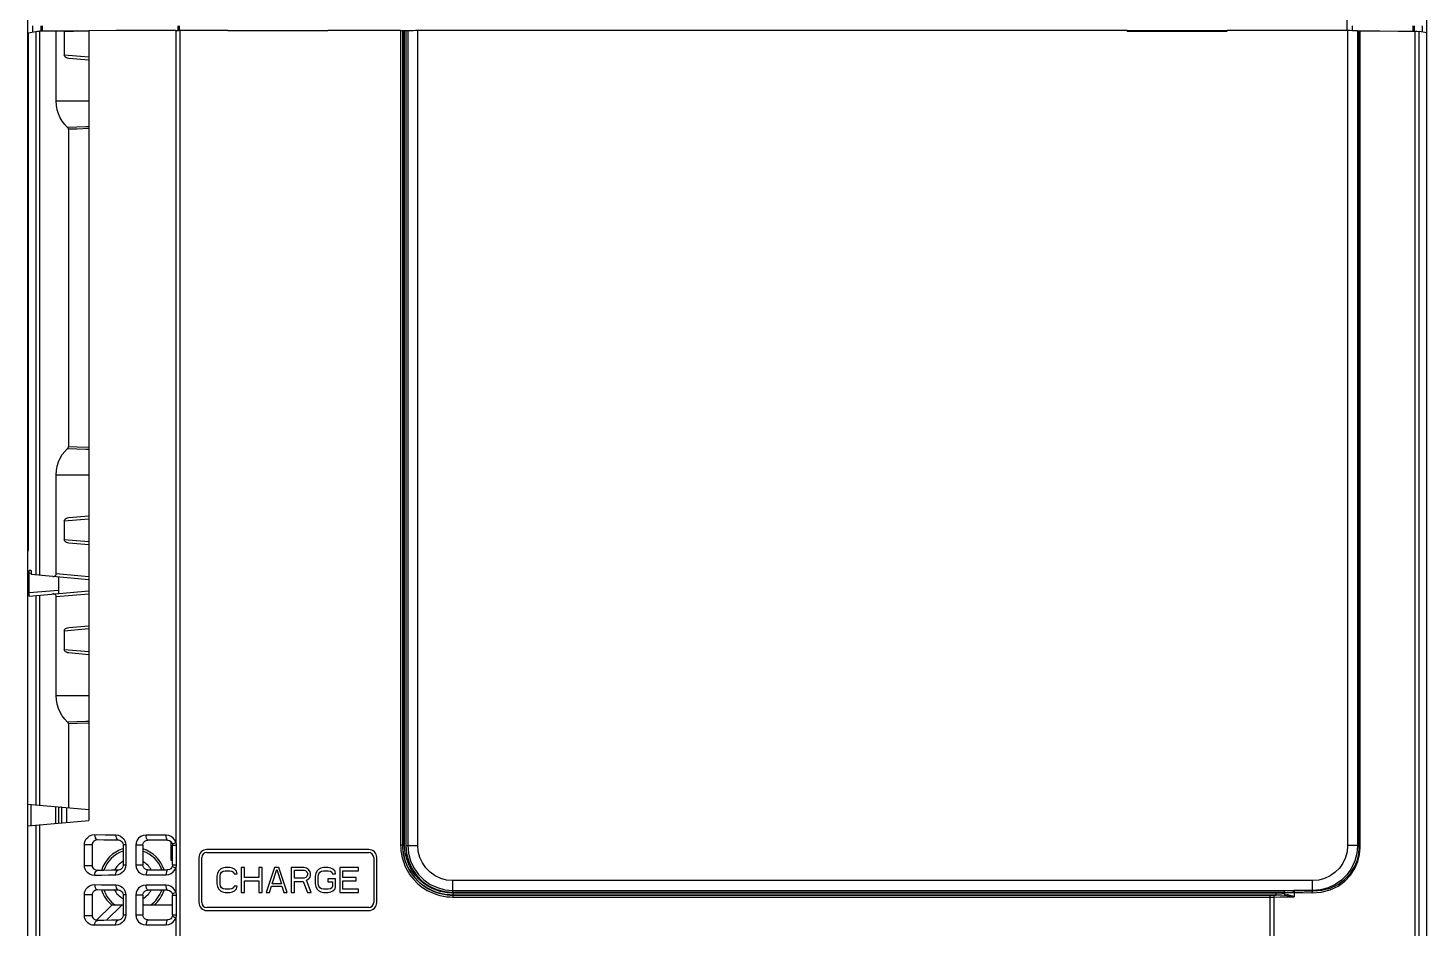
# Model space of a CAD drawing. Header units: inches. Extents: x 187 to 137830, y 99 to 66837.
# Drawn here: x 2982.9 to 3111.7, y 27595.4 to 27678.2 of the extents above; entities that cross this region are included whole.
import ezdxf

# ---------------------------------------------------------------- set-up
doc = ezdxf.new("R2010")
doc.units = ezdxf.units.IN
doc.header["$MEASUREMENT"] = 0

msp = doc.modelspace()

# ---------------------------------------------------------------- linework, layer by layer
at = {"color": 7, "linetype": 'Continuous'}
for p, q in [((2982.92, 27584.16), (2982.92, 27788.44)), ((3111.72, 27584.16), (3111.72, 27788.44)), ((3104.36, 27678.04), (3104.36, 27715.21)), ((2982.95, 27677.8), (2983.65, 27677.94)), ((2983.38, 27677.89), (2983.38, 27678.46)), ((2983.65, 27677.94), (2983.65, 27627.88)), ((2983.98, 27677.95), (2983.98, 27627.85)), ((2984.11, 27678.46), (2984.11, 27677.95)), ((2984.22, 27678.46), (2984.22, 27677.95)), ((2985.52, 27671.53), (2985.52, 27677.97)), ((2986.26, 27677.97), (2985.52, 27677.97)), ((2988.53, 27677.99), (2986.26, 27677.97)), ((2986.26, 27677.97), (2986.26, 27675.75)), ((2988.53, 27677.99), (2988.53, 27605.27)), ((2996.54, 27678.03), (2996.54, 27603.25)), ((2996.72, 27678.46), (2996.72, 27678.02)), ((3001.32, 27678.03), (2996.78, 27678.03)), ((2996.84, 27678.46), (2996.84, 27678.02)), ((2996.9, 27678.03), (2996.9, 27578.08)), ((3001.32, 27677.98), (3001.32, 27678.03)), ((3001.32, 27678.02), (3010.52, 27678.02)), ((3010.52, 27677.98), (3001.32, 27677.98)), ((3001.33, 27678.01), (3010.51, 27678.01)), ((3010.51, 27678), (3001.33, 27678)), ((3010.52, 27677.98), (3010.52, 27678.03)), ((3017.23, 27678.03), (3010.52, 27678.03)), ((3017.23, 27678.03), (3017.23, 27603.02)), ((3017.42, 27678.03), (3017.42, 27603.02)), ((3017.42, 27603.02), (3017.42, 27678.03)), ((3017.42, 27678.02), (3017.71, 27678.02)), ((3017.6, 27603.02), (3017.6, 27678.03)), ((3017.6, 27678.03), (3017.71, 27678.03)), ((3017.71, 27678.03), (3017.71, 27602.98)), ((3017.89, 27678.03), (3017.89, 27602.98)), ((3018.8, 27602.98), (3018.8, 27678.04)), ((3018.8, 27678.04), (3084.12, 27678.04)), ((3084.12, 27677.97), (3084.12, 27678.04)), ((3084.12, 27678.02), (3093.32, 27678.02)), ((3084.12, 27677.97), (3093.32, 27677.97)), ((3084.13, 27678.01), (3093.31, 27678.01)), ((3093.31, 27678), (3084.13, 27678)), ((3093.32, 27677.97), (3093.32, 27678.04)), ((3093.32, 27678.04), (3104.41, 27678.04)), ((3104.41, 27678.04), (3104.41, 27602.97)), ((3104.82, 27678.46), (3104.82, 27678.03)), ((3105.33, 27678.03), (3105.33, 27602.97)), ((3105.33, 27678.03), (3105.49, 27678)), ((3105.49, 27602.81), (3105.49, 27678)), ((3105.57, 27602.81), (3105.57, 27677.99)), ((3110.42, 27678.46), (3110.42, 27677.95)), ((3110.53, 27678.46), (3110.53, 27677.95)), ((3110.64, 27594.28), (3110.64, 27677.95)), ((3111, 27594.28), (3111, 27677.94)), ((3111.7, 27677.8), (3111, 27677.94)), ((3111.26, 27678.46), (3111.26, 27677.89)), ((2982.95, 27677.8), (2982.95, 27630.66)), ((3111.7, 27630.66), (3111.7, 27677.8)), ((2988.53, 27675.55), (2986.26, 27675.75)), ((2988.53, 27675.29), (2986.69, 27675.45)), ((2985.52, 27671.53), (2988.53, 27671.53)), ((2986.65, 27668.92), (2986.65, 27639.71)), ((2986.65, 27639.71), (2987.46, 27639.68)), ((2987.46, 27639.68), (2988.53, 27639.65)), ((2985.52, 27627.99), (2985.52, 27637.1)), ((2985.52, 27637.1), (2988.53, 27637.1)), ((2986.26, 27632.87), (2988.53, 27633.07)), ((2986.26, 27632.87), (2986.26, 27631.13)), ((2986.69, 27633.17), (2988.53, 27633.33)), ((2982.93, 27630.19), (2982.92, 27630.12)), ((2982.94, 27630.46), (2982.93, 27630.31)), ((2982.93, 27630.31), (2982.93, 27630.19)), ((2982.95, 27630.66), (2982.94, 27630.46)), ((2988.53, 27630.93), (2986.26, 27631.13)), ((2988.53, 27630.67), (2986.69, 27630.83)), ((3111.71, 27630.38), (3111.7, 27630.66)), ((3111.72, 27630.22), (3111.71, 27630.38)), ((3111.72, 27630.14), (3111.72, 27630.22)), ((2982.92, 27630.12), (2982.92, 27630.08)), ((2983.02, 27626.23), (2983.02, 27628.04)), ((2983.2, 27628.02), (2983.02, 27628.04)), ((2983.2, 27628.3), (2983.03, 27628.31)), ((2988.53, 27627.45), (2983.22, 27627.92)), ((2988.53, 27627.73), (2985.52, 27627.99)), ((2985.72, 27627.7), (2985.72, 27626.46)), ((2985.77, 27626.19), (2985.77, 27627.69)), ((2985.72, 27626.46), (2983.02, 27626.23)), ((2983.03, 27625.95), (2988.53, 27626.43)), ((2983.65, 27626.01), (2983.65, 27606.72)), ((2983.98, 27626.04), (2983.98, 27606.69)), ((2985.52, 27625.9), (2988.53, 27626.16)), ((2985.52, 27616.79), (2985.52, 27625.9)), ((2986.26, 27622.75), (2988.53, 27622.95)), ((2986.26, 27622.75), (2986.26, 27621.01)), ((2986.69, 27623.05), (2988.53, 27623.21)), ((2988.53, 27620.81), (2986.26, 27621.01)), ((2988.53, 27620.55), (2986.69, 27620.71)), ((2985.52, 27616.79), (2988.53, 27616.79)), ((2986.65, 27614.18), (2986.65, 27606.46)), ((2982.92, 27606.78), (2988.53, 27606.29)), ((2983.17, 27606.76), (2983.17, 27604.8)), ((2985.44, 27606.56), (2985.44, 27605)), ((2985.72, 27606.54), (2985.72, 27605.03)), ((2985.8, 27606.49), (2985.8, 27606.53)), ((2985.83, 27606.5), (2985.8, 27606.49)), ((2985.83, 27606.53), (2985.83, 27606.5)), ((2985.97, 27606.51), (2985.93, 27606.51)), ((2986.01, 27606.51), (2986.01, 27605.05)), ((2986.47, 27606.47), (2986.47, 27605.09)), ((2982.92, 27604.78), (2988.53, 27605.27)), ((2983.65, 27604.85), (2983.65, 27594.28)), ((2983.98, 27604.88), (2983.98, 27594.28)), ((2996.08, 27603.35), (2996.08, 27601.64)), ((2988.12, 27601.14), (2988.12, 27603.07)), ((2988.12, 27603.07), (2988.86, 27603.07)), ((2988.86, 27601.14), (2988.86, 27603.07)), ((2991.67, 27603.03), (2991.67, 27601.18)), ((2991.92, 27603.03), (2991.67, 27603.03)), ((2991.92, 27603.03), (2991.92, 27601.18)), ((2992.86, 27603.02), (2992.86, 27601.18)), ((2993.5, 27603.02), (2992.86, 27603.02)), ((2993.5, 27603.02), (2993.5, 27601.18)), ((2996.24, 27601.21), (2996.24, 27603)), ((2996.24, 27603), (2996.6, 27603)), ((2996.6, 27601.21), (2996.6, 27603)), ((2998.65, 27601.87), (2998.65, 27597.73)), ((2998.93, 27597.73), (2998.93, 27601.87)), ((3014.29, 27602.61), (2999.39, 27602.61)), ((2999.39, 27602.33), (3014.29, 27602.33)), ((3014.75, 27601.87), (3014.75, 27597.73)), ((3015.03, 27597.73), (3015.03, 27601.87)), ((3017.42, 27603.02), (3017.23, 27603.02)), ((3017.42, 27603.02), (3017.42, 27603.02)), ((3017.6, 27603.02), (3017.42, 27603.02)), ((3017.71, 27602.98), (3017.89, 27602.98)), ((3017.89, 27602.98), (3018.8, 27602.98)), ((3105.33, 27602.97), (3104.41, 27602.97)), ((3105.33, 27602.97), (3105.49, 27602.81)), ((3105.57, 27602.81), (3105.49, 27602.81)), ((2988.12, 27601.14), (2988.86, 27601.14)), ((2991.92, 27601.18), (2991.67, 27601.18)), ((2993.5, 27601.18), (2992.86, 27601.18)), ((2996.08, 27601.64), (2996.24, 27601.64)), ((2996.24, 27601.21), (2996.6, 27601.21)), ((2996.54, 27600.95), (2996.54, 27598.65)), ((3000.45, 27600.61), (3000.36, 27600.41)), ((3000.65, 27600.81), (3000.45, 27600.61)), ((3000.84, 27600.9), (3000.65, 27600.81)), ((3000.74, 27600.51), (3000.88, 27600.61)), ((3001.08, 27600.95), (3000.84, 27600.9)), ((3000.88, 27600.61), (3001.08, 27600.66)), ((3001.51, 27600.95), (3001.08, 27600.95)), ((3001.08, 27600.66), (3001.51, 27600.66)), ((3001.75, 27600.9), (3001.51, 27600.95)), ((3001.51, 27600.66), (3001.7, 27600.61)), ((3001.7, 27600.61), (3001.84, 27600.51)), ((3001.94, 27600.81), (3001.75, 27600.9)), ((3002.13, 27600.61), (3001.94, 27600.81)), ((3002.18, 27600.36), (3002.13, 27600.61)), ((3002.56, 27600.95), (3002.56, 27598.65)), ((3002.85, 27600.95), (3002.56, 27600.95)), ((3002.85, 27600.02), (3002.85, 27600.95)), ((3004.19, 27600.95), (3004.19, 27600.02)), ((3004.48, 27600.95), (3004.19, 27600.95)), ((3004.48, 27598.65), (3004.48, 27600.95)), ((3005.63, 27600.95), (3004.86, 27598.65)), ((3005.39, 27599.44), (3005.82, 27600.76)), ((3006.01, 27600.95), (3005.63, 27600.95)), ((3005.82, 27600.76), (3006.25, 27599.44)), ((3006.78, 27598.65), (3006.01, 27600.95)), ((3007.16, 27600.95), (3007.16, 27598.65)), ((3008.31, 27600.95), (3007.16, 27600.95)), ((3007.45, 27599.97), (3007.45, 27600.71)), ((3007.45, 27600.71), (3008.36, 27600.71)), ((3008.55, 27600.9), (3008.31, 27600.95)), ((3008.36, 27600.71), (3008.5, 27600.66)), ((3008.5, 27600.66), (3008.6, 27600.56)), ((3008.74, 27600.76), (3008.55, 27600.9)), ((3008.6, 27600.56), (3008.65, 27600.41)), ((3008.89, 27600.56), (3008.74, 27600.76)), ((3008.93, 27600.41), (3008.89, 27600.56)), ((3009.51, 27600.61), (3009.41, 27600.41)), ((3009.7, 27600.81), (3009.51, 27600.61)), ((3009.89, 27600.9), (3009.7, 27600.81)), ((3009.8, 27600.51), (3009.94, 27600.61)), ((3010.13, 27600.95), (3009.89, 27600.9)), ((3009.94, 27600.61), (3010.13, 27600.66)), ((3010.56, 27600.95), (3010.13, 27600.95)), ((3010.13, 27600.66), (3010.56, 27600.66)), ((3010.8, 27600.9), (3010.56, 27600.95)), ((3010.56, 27600.66), (3010.76, 27600.61)), ((3010.76, 27600.61), (3010.9, 27600.51)), ((3011, 27600.81), (3010.8, 27600.9)), ((3011.19, 27600.61), (3011, 27600.81)), ((3011.23, 27600.36), (3011.19, 27600.61)), ((3011.62, 27600.95), (3011.62, 27598.65)), ((3013.34, 27600.95), (3011.62, 27600.95)), ((3011.91, 27600.02), (3011.91, 27600.66)), ((3011.91, 27600.66), (3013.34, 27600.66)), ((3013.34, 27600.66), (3013.34, 27600.95)), ((3000.36, 27600.41), (3000.31, 27600.17)), ((3000.31, 27600.17), (3000.31, 27599.44)), ((3000.31, 27599.44), (3000.36, 27599.19)), ((3000.6, 27600.17), (3000.65, 27600.36)), ((3000.6, 27599.44), (3000.6, 27600.17)), ((3000.65, 27599.24), (3000.6, 27599.44)), ((3000.65, 27600.36), (3000.74, 27600.51)), ((3001.84, 27600.51), (3001.89, 27600.36)), ((3001.89, 27600.36), (3002.18, 27600.36)), ((3004.19, 27600.02), (3002.85, 27600.02)), ((3002.85, 27598.65), (3002.85, 27599.73)), ((3002.85, 27599.73), (3004.19, 27599.73)), ((3004.19, 27599.73), (3004.19, 27598.65)), ((3006.25, 27599.44), (3005.39, 27599.44)), ((3008.36, 27599.97), (3007.45, 27599.97)), ((3007.45, 27598.65), (3007.45, 27599.68)), ((3007.45, 27599.68), (3008.26, 27599.68)), ((3008.26, 27599.68), (3008.65, 27598.65)), ((3008.5, 27600.02), (3008.36, 27599.97)), ((3008.6, 27600.12), (3008.5, 27600.02)), ((3008.55, 27599.78), (3008.74, 27599.88)), ((3008.98, 27598.65), (3008.55, 27599.78)), ((3008.65, 27600.27), (3008.6, 27600.12)), ((3008.65, 27600.41), (3008.65, 27600.27)), ((3008.74, 27599.88), (3008.89, 27600.07)), ((3008.89, 27600.07), (3008.93, 27600.22)), ((3008.93, 27600.22), (3008.93, 27600.41)), ((3009.41, 27600.41), (3009.37, 27600.17)), ((3009.37, 27600.17), (3009.37, 27599.44)), ((3009.37, 27599.44), (3009.41, 27599.19)), ((3009.65, 27600.17), (3009.7, 27600.36)), ((3009.65, 27599.44), (3009.65, 27600.17)), ((3009.7, 27599.24), (3009.65, 27599.44)), ((3009.7, 27600.36), (3009.8, 27600.51)), ((3010.52, 27599.92), (3010.52, 27599.63)), ((3011.23, 27599.92), (3010.52, 27599.92)), ((3010.52, 27599.63), (3010.95, 27599.63)), ((3010.9, 27600.51), (3010.95, 27600.36)), ((3010.95, 27600.36), (3011.23, 27600.36)), ((3010.95, 27599.63), (3010.95, 27599.24)), ((3011.23, 27599.19), (3011.23, 27599.92)), ((3013.15, 27600.02), (3011.91, 27600.02)), ((3011.91, 27598.95), (3011.91, 27599.73)), ((3011.91, 27599.73), (3013.15, 27599.73)), ((3013.15, 27599.73), (3013.15, 27600.02)), ((3022.02, 27598.85), (3022.02, 27599.76)), ((3101.19, 27599.76), (3022.02, 27599.76)), ((3101.19, 27598.84), (3101.19, 27599.76)), ((2988.12, 27596.54), (2988.12, 27598.47)), ((2988.12, 27598.47), (2988.86, 27598.47)), ((2988.86, 27596.54), (2988.86, 27598.47)), ((2991.67, 27598.43), (2991.67, 27596.58)), ((2991.92, 27598.43), (2991.67, 27598.43)), ((2991.92, 27598.43), (2991.92, 27596.58)), ((2992.86, 27598.42), (2992.86, 27596.58)), ((2993.5, 27598.42), (2992.86, 27598.42)), ((2993.5, 27598.42), (2993.5, 27596.58)), ((2996.24, 27596.61), (2996.24, 27598.4)), ((2996.24, 27598.4), (2996.6, 27598.4)), ((2996.6, 27596.61), (2996.6, 27598.4)), ((3000.36, 27599.19), (3000.45, 27598.99)), ((3000.45, 27598.99), (3000.65, 27598.8)), ((3000.74, 27599.09), (3000.65, 27599.24)), ((3000.65, 27598.8), (3000.84, 27598.7)), ((3000.88, 27598.99), (3000.74, 27599.09)), ((3000.84, 27598.7), (3001.08, 27598.65)), ((3001.08, 27598.95), (3000.88, 27598.99)), ((3001.51, 27598.95), (3001.08, 27598.95)), ((3001.08, 27598.65), (3001.51, 27598.65)), ((3001.7, 27598.99), (3001.51, 27598.95)), ((3001.51, 27598.65), (3001.75, 27598.7)), ((3001.84, 27599.09), (3001.7, 27598.99)), ((3001.75, 27598.7), (3001.94, 27598.8)), ((3001.89, 27599.24), (3001.84, 27599.09)), ((3002.18, 27599.24), (3001.89, 27599.24)), ((3001.94, 27598.8), (3002.13, 27598.99)), ((3002.13, 27598.99), (3002.18, 27599.24)), ((3002.56, 27598.65), (3002.85, 27598.65)), ((3004.19, 27598.65), (3004.48, 27598.65)), ((3004.86, 27598.65), (3005.15, 27598.65)), ((3005.15, 27598.65), (3005.34, 27599.24)), ((3005.34, 27599.24), (3006.3, 27599.24)), ((3006.3, 27599.24), (3006.49, 27598.65)), ((3006.49, 27598.65), (3006.78, 27598.65)), ((3007.16, 27598.65), (3007.45, 27598.65)), ((3008.65, 27598.65), (3008.98, 27598.65)), ((3009.41, 27599.19), (3009.51, 27598.99)), ((3009.51, 27598.99), (3009.7, 27598.8)), ((3009.8, 27599.09), (3009.7, 27599.24)), ((3009.7, 27598.8), (3009.89, 27598.7)), ((3009.94, 27598.99), (3009.8, 27599.09)), ((3009.89, 27598.7), (3010.13, 27598.65)), ((3010.13, 27598.95), (3009.94, 27598.99)), ((3010.56, 27598.95), (3010.13, 27598.95)), ((3010.13, 27598.65), (3010.56, 27598.65)), ((3010.76, 27598.99), (3010.56, 27598.95)), ((3010.56, 27598.65), (3010.8, 27598.7)), ((3010.9, 27599.09), (3010.76, 27598.99)), ((3010.8, 27598.7), (3011, 27598.8)), ((3010.95, 27599.24), (3010.9, 27599.09)), ((3011, 27598.8), (3011.19, 27598.99)), ((3011.19, 27598.99), (3011.23, 27599.19)), ((3011.62, 27598.65), (3013.34, 27598.65)), ((3013.34, 27598.95), (3011.91, 27598.95)), ((3013.34, 27598.65), (3013.34, 27598.95)), ((3022.02, 27598.67), (3022.02, 27598.85)), ((3022.02, 27598.85), (3098.61, 27598.85)), ((3022.02, 27598.67), (3098.61, 27598.67)), ((3022.02, 27598.6), (3022.02, 27598.42)), ((3097.81, 27598.6), (3022.02, 27598.6)), ((3022.02, 27598.42), (3022.02, 27598.23)), ((3022.02, 27598.42), (3022.02, 27598.42)), ((3022.02, 27598.42), (3097.29, 27598.42)), ((3097.81, 27598.42), (3022.02, 27598.42)), ((3022.02, 27598.23), (3097.29, 27598.23)), ((3097.29, 27577.52), (3097.29, 27598.42)), ((3097.59, 27598.42), (3097.81, 27598.42)), ((3097.64, 27594.28), (3097.64, 27598.23)), ((3097.81, 27598.6), (3097.81, 27598.42)), ((3098.61, 27598.53), (3098.57, 27598.38)), ((3098.61, 27598.53), (3098.61, 27598.85)), ((3099.41, 27598.65), (3099.5, 27598.65)), ((3101.19, 27598.84), (3099.46, 27598.84)), ((3099.5, 27598.65), (3099.5, 27598.24)), ((3101.19, 27598.84), (3101.23, 27598.8)), ((2990.65, 27597.5), (2989.24, 27596.1)), ((2991.57, 27597.5), (2990.65, 27597.5)), ((2996.24, 27597.5), (2996.17, 27597.5)), ((3014.29, 27597.27), (2999.39, 27597.27)), ((2999.39, 27597), (3014.29, 27597)), ((2988.12, 27596.54), (2988.86, 27596.54)), ((2991.92, 27596.58), (2991.67, 27596.58)), ((2993.5, 27596.58), (2992.86, 27596.58)), ((2996.24, 27596.61), (2996.6, 27596.61)), ((2996.54, 27596.35), (2996.54, 27578.1))]:
    msp.add_line(p, q, dxfattribs=at)
at = {"color": 3, "linetype": 'Continuous'}
for p, q in [((2991.57, 27597.5), (2990.16, 27596.1)), ((2991.67, 27597.5), (2991.57, 27597.5)), ((2996.17, 27597.5), (2993.5, 27597.5)), ((2996.24, 27597.43), (2996.17, 27597.5))]:
    msp.add_line(p, q, dxfattribs=at)
at = {"color": 7, "linetype": 'Continuous'}
for points in [[(2983.65, 27677.94), (2983.69, 27677.94), (2983.81, 27677.95), (2983.98, 27677.95)], [(2985.52, 27677.97), (2984.74, 27677.96), (2983.98, 27677.95)], [(2986.26, 27677.97), (2987.11, 27677.97), (2987.98, 27677.98), (2988.53, 27677.99)], [(2996.54, 27678.03), (2993.73, 27678.02), (2991.05, 27678.01), (2988.53, 27677.99)], [(2996.54, 27678.03), (2996.66, 27678.03), (2996.78, 27678.03)], [(3017.23, 27678.03), (3017.3, 27678.03), (3017.36, 27678.03), (3017.4, 27678.03), (3017.42, 27678.03)], [(3017.42, 27678.03), (3017.43, 27678.03), (3017.47, 27678.03), (3017.53, 27678.03), (3017.6, 27678.03)], [(3017.71, 27678.03), (3017.78, 27678.03), (3017.83, 27678.03), (3017.87, 27678.03), (3017.89, 27678.03)], [(3017.89, 27678.03), (3017.95, 27678.03), (3018.06, 27678.03), (3018.21, 27678.03), (3018.39, 27678.03), (3018.59, 27678.04), (3018.8, 27678.04)], [(3104.41, 27678.04), (3104.64, 27678.04), (3104.85, 27678.03), (3105.04, 27678.03), (3105.19, 27678.03), (3105.29, 27678.03), (3105.33, 27678.03)], [(3105.49, 27678), (3105.5, 27677.99), (3105.53, 27677.99), (3107.38, 27677.98)], [(3107.38, 27677.98), (3109.08, 27677.96), (3110.64, 27677.95)], [(3110.64, 27677.95), (3110.83, 27677.95), (3110.95, 27677.94), (3111, 27677.94)], [(2986.69, 27675.45), (2986.57, 27675.47), (2986.47, 27675.51), (2986.38, 27675.55), (2986.32, 27675.61), (2986.28, 27675.68), (2986.26, 27675.75)], [(2986.57, 27669.09), (2986.3, 27669.36), (2986.08, 27669.66), (2985.89, 27669.99), (2985.73, 27670.34), (2985.62, 27670.72), (2985.54, 27671.12), (2985.52, 27671.53)], [(2988.53, 27669.15), (2988.25, 27669.14), (2987.41, 27669.11), (2986.57, 27669.09)], [(2986.65, 27668.92), (2986.64, 27668.98), (2986.61, 27669.04), (2986.57, 27669.09)], [(2988.53, 27668.98), (2987.46, 27668.94), (2986.65, 27668.92)], [(2985.52, 27637.1), (2985.54, 27637.51), (2985.62, 27637.91), (2985.74, 27638.29), (2985.89, 27638.65), (2986.08, 27638.97), (2986.31, 27639.27), (2986.57, 27639.54)], [(2986.57, 27639.54), (2986.61, 27639.59), (2986.64, 27639.65), (2986.65, 27639.71)], [(2986.57, 27639.54), (2987.41, 27639.51), (2988.25, 27639.48), (2988.53, 27639.47)], [(2986.26, 27632.87), (2986.28, 27632.94), (2986.32, 27633.01), (2986.38, 27633.07), (2986.47, 27633.12), (2986.57, 27633.15), (2986.69, 27633.17)], [(2982.92, 27631.47), (2982.93, 27631.36), (2982.95, 27631.32)], [(3111.7, 27631.32), (3111.71, 27631.36), (3111.72, 27631.47)], [(2986.69, 27630.83), (2986.57, 27630.85), (2986.47, 27630.89), (2986.38, 27630.93), (2986.32, 27630.99), (2986.28, 27631.06), (2986.26, 27631.13)], [(2982.92, 27630.08), (2982.92, 27630.06), (2982.92, 27630.04)], [(3111.72, 27630.04), (3111.72, 27630.06), (3111.72, 27630.08), (3111.72, 27630.1), (3111.72, 27630.14)], [(2983.02, 27628.04), (2983.02, 27628.12), (2983.02, 27628.2), (2983.02, 27628.26), (2983.03, 27628.3), (2983.03, 27628.31)], [(2983.2, 27628.3), (2983.2, 27628.29), (2983.2, 27628.26), (2983.21, 27628.22), (2983.21, 27628.17), (2983.21, 27628.11)], [(2983.21, 27628.11), (2983.21, 27628.03), (2983.21, 27627.97), (2983.22, 27627.93), (2983.22, 27627.92)], [(2985.21, 27627.74), (2985.29, 27627.74), (2985.37, 27627.77), (2985.43, 27627.8), (2985.48, 27627.86), (2985.51, 27627.92), (2985.52, 27627.99)], [(2985.72, 27626.46), (2985.72, 27626.38), (2985.72, 27626.3), (2985.72, 27626.24), (2985.72, 27626.2), (2985.72, 27626.19)], [(2983.03, 27625.95), (2983.03, 27625.97), (2983.02, 27626), (2983.02, 27626.07), (2983.02, 27626.14), (2983.02, 27626.23)], [(2985.52, 27625.9), (2985.51, 27625.96), (2985.48, 27626.03), (2985.43, 27626.08), (2985.37, 27626.12), (2985.29, 27626.14), (2985.21, 27626.14)], [(2986.26, 27622.75), (2986.28, 27622.82), (2986.32, 27622.89), (2986.38, 27622.95), (2986.47, 27623), (2986.57, 27623.03), (2986.69, 27623.05)], [(2986.69, 27620.71), (2986.57, 27620.73), (2986.47, 27620.77), (2986.38, 27620.81), (2986.32, 27620.87), (2986.28, 27620.94), (2986.26, 27621.01)], [(2986.57, 27614.35), (2986.3, 27614.62), (2986.08, 27614.92), (2985.89, 27615.25), (2985.73, 27615.6), (2985.62, 27615.98), (2985.54, 27616.38), (2985.52, 27616.79)], [(2988.53, 27614.41), (2988.25, 27614.4), (2987.41, 27614.37), (2986.57, 27614.35)], [(2986.65, 27614.18), (2986.64, 27614.24), (2986.61, 27614.3), (2986.57, 27614.35)], [(2988.53, 27614.24), (2987.46, 27614.2), (2986.65, 27614.18)], [(2988.12, 27603.07), (2988.14, 27603.24), (2988.19, 27603.41), (2988.29, 27603.58), (2988.42, 27603.73), (2988.6, 27603.86), (2988.82, 27603.95), (2989.07, 27603.98)], [(2988.86, 27603.07), (2988.87, 27603.17), (2988.91, 27603.27), (2988.96, 27603.36), (2989.03, 27603.42), (2989.11, 27603.47), (2989.2, 27603.5), (2989.3, 27603.52), (2989.32, 27603.52)], [(2989.07, 27603.98), (2989.08, 27603.83), (2989.12, 27603.7), (2989.18, 27603.6), (2989.25, 27603.54), (2989.32, 27603.52)], [(2989.07, 27603.98), (2990.02, 27603.97), (2991, 27603.96)], [(2989.32, 27603.52), (2989.9, 27603.51), (2990.61, 27603.5), (2991.21, 27603.5)], [(2991, 27603.96), (2991.01, 27603.81), (2991.04, 27603.68), (2991.09, 27603.58), (2991.15, 27603.52), (2991.21, 27603.5)], [(2991, 27603.96), (2991.22, 27603.93), (2991.43, 27603.85), (2991.6, 27603.73), (2991.74, 27603.58), (2991.84, 27603.4), (2991.9, 27603.22), (2991.92, 27603.03)], [(2991.21, 27603.5), (2991.26, 27603.49), (2991.38, 27603.46), (2991.48, 27603.4), (2991.57, 27603.32), (2991.64, 27603.2), (2991.67, 27603.07), (2991.67, 27603.03)], [(2993.8, 27603.93), (2993.54, 27603.9), (2993.3, 27603.8), (2993.11, 27603.65), (2992.97, 27603.46), (2992.88, 27603.24), (2992.86, 27603.02)], [(2993.5, 27603.02), (2993.5, 27603.04), (2993.53, 27603.17), (2993.59, 27603.29), (2993.68, 27603.38), (2993.8, 27603.44), (2993.93, 27603.47), (2993.97, 27603.47)], [(2993.97, 27603.47), (2993.92, 27603.5), (2993.87, 27603.56), (2993.83, 27603.66), (2993.81, 27603.79), (2993.8, 27603.93)], [(2995.65, 27603.92), (2994.72, 27603.93), (2993.8, 27603.93)], [(2995.78, 27603.46), (2994.87, 27603.47), (2993.97, 27603.47)], [(2996.54, 27603.25), (2996.45, 27603.47), (2996.3, 27603.65), (2996.11, 27603.8), (2995.89, 27603.89), (2995.65, 27603.92)], [(2995.78, 27603.46), (2995.74, 27603.48), (2995.7, 27603.55), (2995.67, 27603.65), (2995.65, 27603.78), (2995.65, 27603.92)], [(2995.78, 27603.46), (2995.83, 27603.46), (2995.96, 27603.43), (2996.07, 27603.36), (2996.16, 27603.26), (2996.21, 27603.15), (2996.22, 27603.13)], [(2996.22, 27603.13), (2996.24, 27603.14), (2996.3, 27603.17), (2996.41, 27603.21), (2996.54, 27603.25)], [(2996.6, 27603), (2996.58, 27603.13), (2996.54, 27603.25)], [(2996.22, 27603.13), (2996.22, 27603.12), (2996.24, 27603)], [(3017.23, 27603.02), (3017.24, 27602.77), (3017.26, 27602.49), (3017.31, 27602.19), (3017.38, 27601.85), (3017.48, 27601.5), (3017.63, 27601.11), (3017.83, 27600.7), (3018.09, 27600.28), (3018.43, 27599.85), (3018.82, 27599.45), (3019.25, 27599.11), (3019.68, 27598.84), (3020.09, 27598.64), (3020.48, 27598.49), (3020.85, 27598.38), (3021.18, 27598.31), (3021.49, 27598.26), (3021.77, 27598.24), (3022.02, 27598.23)], [(3017.42, 27603.02), (3017.42, 27602.78), (3017.44, 27602.51), (3017.49, 27602.22), (3017.55, 27601.9), (3017.66, 27601.55), (3017.8, 27601.18), (3017.99, 27600.79), (3018.25, 27600.38), (3018.57, 27599.97), (3018.95, 27599.59), (3019.36, 27599.26), (3019.77, 27599), (3020.16, 27598.81), (3020.54, 27598.66), (3020.89, 27598.56), (3021.21, 27598.49), (3021.51, 27598.45), (3021.78, 27598.42), (3022.02, 27598.42)], [(3022.02, 27598.42), (3021.76, 27598.43), (3021.48, 27598.45), (3021.17, 27598.5), (3020.82, 27598.58), (3020.46, 27598.69), (3020.06, 27598.86), (3019.65, 27599.08), (3019.22, 27599.37), (3018.8, 27599.73), (3018.43, 27600.15), (3018.12, 27600.58), (3017.88, 27601), (3017.71, 27601.41), (3017.59, 27601.79), (3017.5, 27602.14), (3017.45, 27602.46), (3017.43, 27602.76), (3017.42, 27603.02)], [(3022.02, 27598.6), (3021.77, 27598.61), (3021.5, 27598.63), (3021.2, 27598.68), (3020.87, 27598.75), (3020.52, 27598.87), (3020.14, 27599.02), (3019.74, 27599.24), (3019.33, 27599.52), (3018.93, 27599.86), (3018.57, 27600.26), (3018.27, 27600.68), (3018.05, 27601.08), (3017.88, 27601.47), (3017.76, 27601.84), (3017.68, 27602.18), (3017.63, 27602.49), (3017.61, 27602.77), (3017.6, 27603.02)], [(3017.71, 27602.98), (3017.78, 27602.23), (3017.97, 27601.5), (3018.29, 27600.82), (3018.72, 27600.21), (3019.25, 27599.68), (3019.87, 27599.25), (3020.55, 27598.93), (3021.27, 27598.73), (3022.02, 27598.67)], [(3017.89, 27602.98), (3017.96, 27602.26), (3018.15, 27601.56), (3018.45, 27600.91), (3018.86, 27600.32), (3019.37, 27599.81), (3019.96, 27599.4), (3020.61, 27599.1), (3021.3, 27598.91), (3022.02, 27598.85)], [(3022.02, 27599.76), (3021.46, 27599.8), (3020.92, 27599.95), (3020.41, 27600.19), (3019.95, 27600.51), (3019.56, 27600.91), (3019.23, 27601.37), (3019, 27601.88), (3018.85, 27602.42), (3018.8, 27602.98)], [(3101.16, 27598.62), (3101.98, 27598.68), (3102.79, 27598.89), (3103.53, 27599.24), (3104.17, 27599.7), (3104.69, 27600.26), (3105.09, 27600.87), (3105.36, 27601.5), (3105.52, 27602.16), (3105.57, 27602.81)], [(3104.41, 27602.97), (3104.36, 27602.41), (3104.22, 27601.87), (3103.98, 27601.36), (3103.66, 27600.9), (3103.26, 27600.51), (3102.8, 27600.19), (3102.29, 27599.95), (3101.75, 27599.8), (3101.19, 27599.76)], [(3105.33, 27602.97), (3105.26, 27602.25), (3105.08, 27601.56), (3104.77, 27600.9), (3104.36, 27600.31), (3103.85, 27599.8), (3103.26, 27599.39), (3102.61, 27599.09), (3101.91, 27598.9), (3101.19, 27598.84)], [(3101.23, 27598.8), (3102.03, 27598.86), (3102.8, 27599.06), (3103.51, 27599.39), (3104.13, 27599.84), (3104.64, 27600.37), (3105.02, 27600.95), (3105.28, 27601.56), (3105.44, 27602.18), (3105.49, 27602.81)], [(2989.07, 27600.23), (2988.82, 27600.26), (2988.6, 27600.34), (2988.42, 27600.47), (2988.29, 27600.62), (2988.19, 27600.79), (2988.14, 27600.96), (2988.12, 27601.14)], [(2989.32, 27600.69), (2989.31, 27600.69), (2989.21, 27600.7), (2989.12, 27600.73), (2989.04, 27600.78), (2988.97, 27600.84), (2988.91, 27600.92), (2988.87, 27601.02), (2988.86, 27601.14)], [(2989.07, 27600.23), (2989.08, 27600.37), (2989.12, 27600.5), (2989.18, 27600.6), (2989.25, 27600.67), (2989.32, 27600.69)], [(2991.21, 27600.71), (2990.62, 27600.7), (2989.91, 27600.69), (2989.32, 27600.69)], [(2991.92, 27601.18), (2991.9, 27600.99), (2991.84, 27600.8), (2991.74, 27600.63), (2991.6, 27600.48), (2991.43, 27600.36), (2991.22, 27600.28), (2991, 27600.25)], [(2991, 27600.25), (2991.01, 27600.39), (2991.04, 27600.52), (2991.09, 27600.62), (2991.15, 27600.69), (2991.21, 27600.71)], [(2991.67, 27601.18), (2991.67, 27601.14), (2991.64, 27601.01), (2991.58, 27600.89), (2991.49, 27600.8), (2991.38, 27600.74), (2991.27, 27600.71), (2991.21, 27600.71)], [(2992.86, 27601.18), (2992.88, 27600.96), (2992.97, 27600.75), (2993.11, 27600.56), (2993.3, 27600.4), (2993.54, 27600.3), (2993.8, 27600.27)], [(2993.97, 27600.73), (2993.92, 27600.73), (2993.79, 27600.76), (2993.68, 27600.83), (2993.59, 27600.92), (2993.52, 27601.04), (2993.5, 27601.18)], [(2993.97, 27600.73), (2993.92, 27600.71), (2993.87, 27600.64), (2993.83, 27600.54), (2993.81, 27600.41), (2993.8, 27600.27)], [(2993.97, 27600.73), (2994.57, 27600.73), (2995.17, 27600.74), (2995.78, 27600.74)], [(2995.65, 27600.28), (2995.89, 27600.31), (2996.11, 27600.41), (2996.3, 27600.55), (2996.45, 27600.74), (2996.54, 27600.95)], [(2995.78, 27600.74), (2995.74, 27600.72), (2995.7, 27600.66), (2995.67, 27600.55), (2995.65, 27600.42), (2995.65, 27600.28)], [(2996.22, 27601.08), (2996.21, 27601.05), (2996.15, 27600.93), (2996.06, 27600.84), (2995.95, 27600.77), (2995.82, 27600.74), (2995.78, 27600.74)], [(2996.24, 27601.21), (2996.24, 27601.19), (2996.22, 27601.08)], [(2996.22, 27601.08), (2996.24, 27601.06), (2996.3, 27601.03), (2996.41, 27600.99), (2996.54, 27600.95)], [(2996.54, 27600.95), (2996.58, 27601.08), (2996.6, 27601.21)], [(2988.12, 27598.47), (2988.14, 27598.64), (2988.19, 27598.81), (2988.29, 27598.98), (2988.42, 27599.14), (2988.6, 27599.26), (2988.82, 27599.35), (2989.07, 27599.38)], [(2991, 27600.25), (2990.34, 27600.24), (2989.7, 27600.23), (2989.07, 27600.23)], [(2989.07, 27599.38), (2989.08, 27599.23), (2989.12, 27599.1), (2989.18, 27599), (2989.25, 27598.94), (2989.32, 27598.92)], [(2989.07, 27599.38), (2989.7, 27599.37), (2990.34, 27599.36), (2991, 27599.36)], [(2991, 27599.36), (2991.01, 27599.21), (2991.04, 27599.08), (2991.09, 27598.98), (2991.15, 27598.92), (2991.21, 27598.9)], [(2991, 27599.36), (2991.22, 27599.33), (2991.43, 27599.25), (2991.6, 27599.13), (2991.74, 27598.98), (2991.84, 27598.8), (2991.9, 27598.62), (2991.92, 27598.43)], [(2993.8, 27599.33), (2993.54, 27599.3), (2993.3, 27599.2), (2993.11, 27599.05), (2992.97, 27598.86), (2992.88, 27598.64), (2992.86, 27598.42)], [(2993.8, 27600.27), (2994.41, 27600.27), (2995.03, 27600.28), (2995.65, 27600.28)], [(2993.97, 27598.87), (2993.92, 27598.9), (2993.87, 27598.96), (2993.83, 27599.06), (2993.81, 27599.19), (2993.8, 27599.33)], [(2995.65, 27599.32), (2995.03, 27599.33), (2994.41, 27599.33), (2993.8, 27599.33)], [(2996.54, 27598.65), (2996.45, 27598.87), (2996.3, 27599.05), (2996.11, 27599.2), (2995.89, 27599.29), (2995.65, 27599.32)], [(2995.78, 27598.86), (2995.74, 27598.88), (2995.7, 27598.95), (2995.67, 27599.05), (2995.65, 27599.18), (2995.65, 27599.32)], [(2988.86, 27598.47), (2988.87, 27598.57), (2988.91, 27598.67), (2988.96, 27598.76), (2989.03, 27598.82), (2989.11, 27598.87), (2989.2, 27598.9), (2989.3, 27598.92), (2989.32, 27598.92)], [(2989.32, 27598.92), (2989.9, 27598.91), (2990.61, 27598.9), (2991.21, 27598.9)], [(2991.21, 27598.9), (2991.26, 27598.89), (2991.38, 27598.86), (2991.48, 27598.8), (2991.57, 27598.72), (2991.64, 27598.6), (2991.67, 27598.47), (2991.67, 27598.43)], [(2993.5, 27598.42), (2993.5, 27598.44), (2993.53, 27598.57), (2993.59, 27598.69), (2993.68, 27598.78), (2993.8, 27598.84), (2993.93, 27598.87), (2993.97, 27598.87)], [(2995.78, 27598.86), (2995.17, 27598.87), (2994.57, 27598.87), (2993.97, 27598.87)], [(2995.78, 27598.86), (2995.83, 27598.86), (2995.96, 27598.83), (2996.07, 27598.76), (2996.16, 27598.66), (2996.21, 27598.55), (2996.22, 27598.53)], [(2996.22, 27598.53), (2996.24, 27598.54), (2996.3, 27598.57), (2996.41, 27598.61), (2996.54, 27598.65)], [(2996.22, 27598.53), (2996.22, 27598.52), (2996.24, 27598.4)], [(2996.6, 27598.4), (2996.58, 27598.53), (2996.54, 27598.65)], [(3097.29, 27598.42), (3097.44, 27598.42), (3097.59, 27598.42)], [(3097.29, 27598.23), (3097.46, 27598.23), (3097.64, 27598.23)], [(3097.59, 27598.42), (3097.61, 27598.4), (3097.62, 27598.36), (3097.63, 27598.3), (3097.64, 27598.23)], [(3097.64, 27598.23), (3098.2, 27598.24), (3098.82, 27598.24), (3099.5, 27598.24)], [(3098.61, 27598.53), (3098.36, 27598.57), (3098.1, 27598.59), (3097.81, 27598.6)], [(3098.57, 27598.38), (3098.34, 27598.4), (3098.09, 27598.42), (3097.81, 27598.42)], [(3099.5, 27598.24), (3099.42, 27598.26), (3099.33, 27598.27), (3099.22, 27598.29), (3099.1, 27598.31), (3098.97, 27598.33), (3098.84, 27598.35), (3098.7, 27598.37), (3098.57, 27598.38)], [(3098.61, 27598.85), (3098.89, 27598.85), (3099.18, 27598.84), (3099.56, 27598.83)], [(3098.61, 27598.67), (3098.88, 27598.66), (3099.14, 27598.66), (3099.41, 27598.65)], [(3099.5, 27598.24), (3099.43, 27598.27), (3099.34, 27598.3), (3099.23, 27598.34), (3099.12, 27598.38), (3098.99, 27598.42), (3098.86, 27598.46), (3098.73, 27598.5), (3098.61, 27598.53)], [(3099.41, 27598.65), (3099.41, 27598.72), (3099.42, 27598.78), (3099.44, 27598.82), (3099.46, 27598.84)], [(3099.5, 27598.65), (3099.51, 27598.72), (3099.52, 27598.78), (3099.54, 27598.82), (3099.56, 27598.83)], [(3099.5, 27598.65), (3100.33, 27598.64), (3101.16, 27598.62)], [(3099.56, 27598.83), (3100.4, 27598.82), (3101.23, 27598.8)], [(3101.16, 27598.62), (3101.16, 27598.69), (3101.18, 27598.74), (3101.2, 27598.79), (3101.23, 27598.8)], [(2989.07, 27595.63), (2988.82, 27595.66), (2988.6, 27595.74), (2988.42, 27595.87), (2988.29, 27596.02), (2988.19, 27596.19), (2988.14, 27596.36), (2988.12, 27596.54)], [(2989.32, 27596.09), (2989.31, 27596.09), (2989.21, 27596.1), (2989.12, 27596.13), (2989.04, 27596.18), (2988.97, 27596.24), (2988.91, 27596.32), (2988.87, 27596.42), (2988.86, 27596.54)], [(2989.07, 27595.63), (2989.08, 27595.77), (2989.12, 27595.9), (2989.18, 27596), (2989.25, 27596.07), (2989.32, 27596.09)], [(2991, 27595.65), (2990.02, 27595.64), (2989.07, 27595.63)], [(2991.21, 27596.11), (2990.62, 27596.1), (2989.91, 27596.09), (2989.32, 27596.09)], [(2991.92, 27596.58), (2991.9, 27596.39), (2991.84, 27596.2), (2991.74, 27596.03), (2991.6, 27595.88), (2991.43, 27595.76), (2991.22, 27595.68), (2991, 27595.65)], [(2991, 27595.65), (2991.01, 27595.79), (2991.04, 27595.92), (2991.09, 27596.02), (2991.15, 27596.09), (2991.21, 27596.11)], [(2991.67, 27596.58), (2991.67, 27596.54), (2991.64, 27596.41), (2991.58, 27596.29), (2991.49, 27596.2), (2991.38, 27596.14), (2991.27, 27596.11), (2991.21, 27596.11)], [(2992.86, 27596.58), (2992.88, 27596.36), (2992.97, 27596.15), (2993.11, 27595.96), (2993.3, 27595.8), (2993.54, 27595.7), (2993.8, 27595.67)], [(2993.97, 27596.13), (2993.92, 27596.13), (2993.79, 27596.16), (2993.68, 27596.23), (2993.59, 27596.32), (2993.52, 27596.44), (2993.5, 27596.58)], [(2993.97, 27596.13), (2993.92, 27596.11), (2993.87, 27596.04), (2993.83, 27595.94), (2993.81, 27595.81), (2993.8, 27595.67)], [(2993.8, 27595.67), (2994.72, 27595.68), (2995.65, 27595.68)], [(2993.97, 27596.13), (2994.87, 27596.14), (2995.78, 27596.14)], [(2995.65, 27595.68), (2995.89, 27595.71), (2996.11, 27595.81), (2996.3, 27595.95), (2996.45, 27596.14), (2996.54, 27596.35)], [(2995.78, 27596.14), (2995.74, 27596.12), (2995.7, 27596.06), (2995.67, 27595.95), (2995.65, 27595.82), (2995.65, 27595.68)], [(2996.22, 27596.48), (2996.21, 27596.45), (2996.15, 27596.33), (2996.06, 27596.24), (2995.95, 27596.17), (2995.82, 27596.14), (2995.78, 27596.14)], [(2996.24, 27596.61), (2996.24, 27596.59), (2996.22, 27596.48)], [(2996.22, 27596.48), (2996.24, 27596.46), (2996.3, 27596.43), (2996.41, 27596.39), (2996.54, 27596.35)], [(2996.54, 27596.35), (2996.58, 27596.48), (2996.6, 27596.61)]]:
    msp.add_lwpolyline(points, dxfattribs=at)
for centre, radius, start, end in [((2992.58, 27599.8), 3.02, 107.6234, 162.8447), ((2992.58, 27599.8), 2.82, 108.9567, 161.5021), ((2992.58, 27599.8), 2.82, 19.4228, 70.8852), ((2992.58, 27599.8), 3.02, 18.0957, 72.2237), ((2999.39, 27601.87), 0.736, 90, 180), ((2999.39, 27601.87), 0.46, 90, 180), ((3014.29, 27601.87), 0.736, 0, 90), ((3014.29, 27601.87), 0.46, 0, 90), ((2992.58, 27599.8), 1.93, 118.2986, 152.0803), ((2992.58, 27599.8), 1.93, 28.8295, 61.4561), ((2992.58, 27599.8), 3.02, 197.1564, 229.9665), ((2992.58, 27599.8), 2.82, 198.496, 235.0885), ((2992.58, 27599.8), 1.93, 207.9185, 241.7016), ((2992.58, 27599.8), 1.93, 298.5441, 331.1693), ((2992.58, 27599.8), 2.82, 304.912, 340.576), ((2992.58, 27599.8), 3.02, 310.2456, 341.9053), ((2999.39, 27597.73), 0.736, 180, 270), ((2999.39, 27597.73), 0.46, 180, 270), ((3014.29, 27597.73), 0.46, 270, 0), ((3014.29, 27597.73), 0.736, 270, 0)]:
    msp.add_arc(centre, radius, start, end, dxfattribs=at)

doc.saveas('drawing.dxf')
